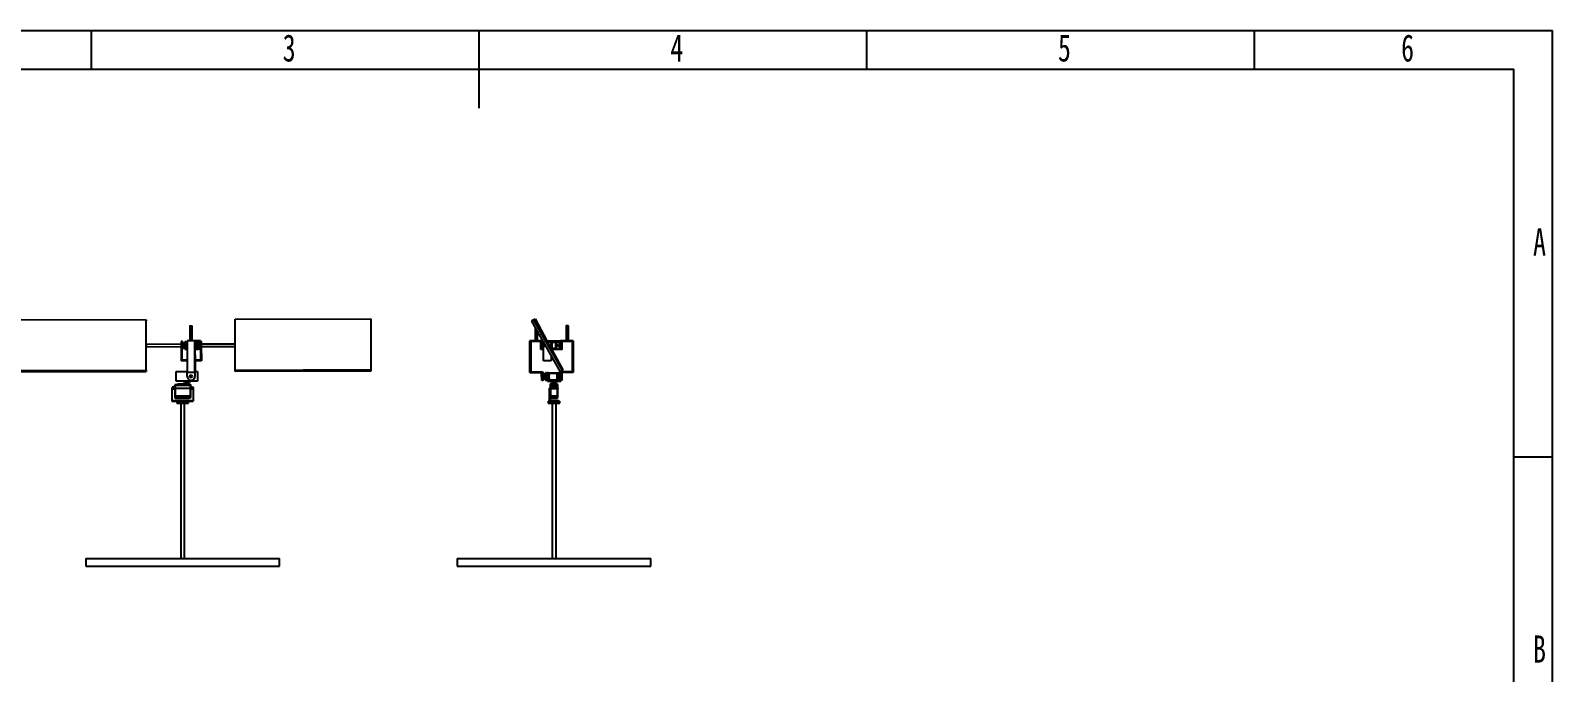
# Model space of a CAD drawing. Header units: millimetres. Extents: x 0 to 297, y 0 to 210.
# Drawn here: x 100.7 to 297, y 127.3 to 210 of the extents above; entities that cross this region are included whole.
import ezdxf

# ---------------------------------------------------------------- set-up
doc = ezdxf.new("R2010")
doc.units = ezdxf.units.MM
doc.layers.add('图框', color=7, linetype='Continuous')
doc.styles.add('SLDTEXTSTYLE5', font='TXT', dxfattribs={"width": 0.7})

msp = doc.modelspace()

# ---------------------------------------------------------------- linework, layer by layer
at = {"color": 7, "linetype": 'Continuous', "lineweight": 25}
for p, q in [((127.08, 172.8), (144.58, 172.85)), ((127.09, 169.5), (127.08, 172.8)), ((144.58, 172.71), (144.58, 172.85)), ((144.58, 172.85), (144.59, 166.25)), ((165.46, 172.66), (165.72, 172.8)), ((165.5, 172.71), (165.77, 172.85)), ((165.72, 172.8), (165.77, 172.85)), ((167.22, 170.02), (165.72, 172.8)), ((165.77, 172.85), (167.29, 170.02)), ((115.6, 172.73), (98.1, 172.69)), ((115.6, 169.47), (115.6, 172.73)), ((115.6, 172.73), (115.6, 172.59)), ((115.6, 169.55), (115.6, 172.59)), ((121.22, 171.92), (121.23, 170.02)), ((121.53, 170.02), (121.52, 171.92)), ((121.54, 170.02), (121.53, 171.92)), ((144.58, 172.71), (144.59, 166.1)), ((165.56, 172.69), (165.3, 172.54)), ((165.35, 172.59), (165.3, 172.54)), ((165.3, 172.54), (169.01, 166.02)), ((165.61, 172.73), (165.35, 172.59)), ((165.46, 172.66), (165.5, 172.71)), ((165.46, 172.65), (165.46, 172.66)), ((165.61, 172.73), (165.56, 172.69)), ((165.56, 172.69), (169.27, 166.17)), ((167.47, 169.47), (165.61, 172.73)), ((165.75, 171.76), (165.75, 170.02)), ((166.05, 170.02), (166.05, 171.23)), ((169.75, 171.92), (169.75, 170.02)), ((170.05, 170.02), (170.05, 171.92)), ((120.1, 169.56), (115.6, 169.55)), ((115.61, 166.22), (115.6, 169.47)), ((115.6, 169.25), (120.1, 169.26)), ((115.61, 166.07), (115.6, 169.25)), ((120.2, 169.91), (120.1, 169.91)), ((120.1, 169.41), (120.11, 167.41)), ((120.2, 169.41), (120.1, 169.41)), ((120.3, 169.91), (120.2, 169.91)), ((120.2, 169.41), (120.21, 167.51)), ((120.2, 168.91), (120.3, 168.91)), ((120.21, 167.51), (120.21, 168.91)), ((120.46, 169.64), (120.3, 169.64)), ((120.3, 169.19), (120.46, 169.19)), ((120.49, 169.67), (120.46, 169.67)), ((120.46, 169.16), (120.5, 169.16)), ((120.57, 169.72), (120.49, 169.72)), ((120.5, 169.11), (120.57, 169.11)), ((120.57, 169.84), (120.69, 169.84)), ((120.57, 169.03), (120.57, 169.8)), ((120.69, 169.8), (120.57, 169.8)), ((120.57, 169.03), (120.69, 169.03)), ((120.57, 168.99), (120.6, 168.99)), ((120.57, 168.99), (120.57, 168.99)), ((120.69, 168.99), (120.57, 168.99)), ((120.7, 169.89), (120.59, 169.89)), ((120.59, 169.66), (120.69, 169.66)), ((120.59, 169.16), (120.69, 169.16)), ((120.6, 168.99), (120.69, 168.99)), ((120.6, 168.99), (120.6, 168.99)), ((120.6, 168.94), (120.71, 168.94)), ((120.69, 169.87), (120.7, 169.87)), ((120.69, 169.82), (120.69, 169)), ((120.69, 169.82), (120.7, 169.82)), ((120.69, 169), (120.7, 169)), ((120.69, 168.95), (120.7, 168.95)), ((120.69, 168.95), (120.7, 168.95)), ((120.7, 169.89), (120.88, 169.89)), ((120.7, 168.99), (120.7, 169.84)), ((120.7, 169.84), (120.88, 169.84)), ((120.7, 168.99), (120.88, 168.99)), ((120.7, 168.95), (120.7, 168.95)), ((120.7, 168.94), (120.88, 168.94)), ((120.71, 168.94), (120.7, 168.94)), ((120.71, 168.94), (120.88, 168.94)), ((120.71, 168.94), (120.71, 168.94)), ((121.88, 170.02), (120.88, 170.01)), ((120.88, 170.01), (120.89, 165.91)), ((121.89, 165.92), (121.88, 170.02)), ((121.88, 170.02), (121.88, 169.92)), ((121.88, 170.02), (121.88, 170.02)), ((122.58, 170.02), (121.88, 170.02)), ((121.88, 169.92), (121.88, 169.92)), ((121.89, 166.02), (121.88, 169.92)), ((121.88, 169.92), (121.89, 169.92)), ((122.48, 169.92), (121.88, 169.92)), ((121.88, 169.89), (122.09, 169.89)), ((121.88, 169.84), (122.09, 169.84)), ((121.88, 168.99), (122.09, 168.99)), ((121.88, 168.94), (122.1, 168.94)), ((121.88, 168.94), (122.09, 168.94)), ((122.48, 169.92), (121.89, 169.92)), ((121.89, 169.92), (121.89, 169.92)), ((121.89, 169.92), (121.89, 169.89)), ((121.89, 169.92), (121.89, 169.89)), ((121.89, 168.94), (121.9, 167.52)), ((121.89, 168.94), (121.9, 167.52)), ((122.09, 169.89), (122.29, 169.89)), ((122.09, 168.99), (122.09, 169.84)), ((122.09, 169.84), (122.29, 169.84)), ((122.09, 168.99), (122.09, 169.84)), ((122.09, 168.99), (122.29, 168.99)), ((122.09, 168.94), (122.29, 168.94)), ((122.1, 168.94), (122.09, 168.94)), ((122.1, 168.94), (122.09, 168.94)), ((122.1, 168.94), (122.3, 168.94)), ((122.37, 169.86), (122.29, 169.89)), ((122.29, 169.89), (122.3, 169.89)), ((122.29, 168.99), (122.29, 169.84)), ((122.37, 169.84), (122.29, 169.84)), ((122.37, 168.99), (122.29, 168.99)), ((122.37, 168.98), (122.29, 168.94)), ((122.3, 168.94), (122.29, 168.94)), ((122.37, 169.86), (122.3, 169.89)), ((122.37, 168.98), (122.3, 168.94)), ((122.37, 169.86), (122.37, 169.86)), ((122.37, 169.86), (122.37, 169.84)), ((122.37, 169.86), (122.37, 169.86)), ((122.37, 169.86), (122.4, 169.84)), ((122.37, 169.86), (122.4, 169.84)), ((122.37, 169.86), (122.37, 169.86)), ((122.37, 169.73), (122.37, 169.84)), ((122.37, 169.84), (122.4, 169.84)), ((122.4, 169.73), (122.37, 169.73)), ((122.37, 169.73), (122.4, 169.73)), ((122.4, 169.11), (122.37, 169.11)), ((122.37, 168.99), (122.37, 169.11)), ((122.37, 169.11), (122.4, 169.11)), ((122.37, 169.11), (122.37, 169.11)), ((122.37, 168.98), (122.37, 168.99)), ((122.37, 168.98), (122.4, 168.99)), ((122.37, 168.98), (122.4, 168.99)), ((122.37, 168.99), (122.4, 168.99)), ((122.37, 168.98), (122.37, 168.98)), ((122.37, 168.98), (122.37, 168.98)), ((122.37, 168.98), (122.37, 168.98)), ((122.42, 169.84), (122.42, 169.84)), ((122.42, 169.11), (122.42, 169.73)), ((122.42, 169.73), (122.42, 169.11)), ((122.42, 169), (122.42, 169)), ((122.48, 168.92), (122.48, 169.92)), ((122.48, 168.92), (122.49, 168.92)), ((122.58, 168.92), (122.48, 168.92)), ((122.49, 168.92), (122.59, 168.92)), ((122.58, 170.02), (122.58, 168.92)), ((122.59, 170.02), (122.58, 170.02)), ((122.59, 168.92), (122.58, 168.92)), ((122.59, 169.57), (122.59, 170.02)), ((122.6, 169.57), (122.59, 169.57)), ((122.59, 169.27), (122.6, 169.27)), ((122.59, 168.92), (122.59, 169.27)), ((122.7, 169.92), (122.6, 169.92)), ((122.6, 169.42), (122.7, 169.42)), ((122.6, 169.42), (122.61, 167.52)), ((127.09, 169.58), (122.7, 169.57)), ((122.7, 169.42), (122.71, 167.42)), ((122.7, 169.27), (127.09, 169.28)), ((122.71, 167.42), (122.7, 169.27)), ((127.09, 166.2), (127.09, 169.5)), ((165.11, 170.02), (165.1, 170.01)), ((165.1, 165.91), (165.1, 170.01)), ((165.1, 170.01), (166.74, 170.01)), ((165.75, 170.02), (165.11, 170.02)), ((166.52, 169.91), (165.2, 169.91)), ((165.2, 169.91), (165.2, 166.01)), ((165.21, 169.91), (165.21, 166.02)), ((166.74, 170.02), (166.05, 170.02)), ((166.52, 168.91), (166.52, 169.91)), ((166.77, 168.91), (166.52, 168.91)), ((166.8, 169.91), (166.77, 169.91)), ((166.77, 168.91), (166.77, 169.91)), ((166.77, 169.45), (166.77, 169.91)), ((166.82, 169.88), (166.77, 169.88)), ((166.82, 169.88), (166.77, 169.88)), ((166.85, 169.45), (166.77, 169.45)), ((166.85, 169.45), (166.77, 169.45)), ((166.77, 168.91), (166.77, 169.38)), ((166.85, 169.38), (166.77, 169.38)), ((166.77, 168.95), (166.85, 168.95)), ((166.77, 168.91), (166.77, 168.91)), ((166.78, 169.88), (166.78, 169.91)), ((166.78, 168.92), (166.78, 168.95)), ((166.85, 168.92), (166.78, 168.92)), ((166.84, 167.41), (166.85, 169.41)), ((166.88, 169.76), (166.88, 169.6)), ((166.9, 169.63), (166.9, 169.74)), ((167.16, 170.02), (169.03, 170.02)), ((167.16, 170.01), (170.69, 170.01)), ((169.02, 169.91), (167.21, 169.91)), ((167.26, 169.06), (167.27, 169.09)), ((167.28, 169.81), (167.29, 169.82)), ((167.28, 169.8), (167.29, 169.82)), ((169.32, 166.22), (167.47, 169.47)), ((168.86, 169.89), (167.49, 169.89)), ((168.86, 169.89), (167.49, 169.89)), ((168.86, 169.89), (167.49, 169.89)), ((168.86, 169.89), (167.5, 169.89)), ((168.86, 169.89), (167.5, 169.89)), ((168.86, 169.89), (167.5, 169.89)), ((167.54, 169.87), (168.84, 169.87)), ((167.54, 169.87), (168.84, 169.87)), ((167.9, 169.84), (167.61, 169.84)), ((168.45, 169.84), (167.61, 169.84)), ((167.66, 169.41), (167.65, 169.47)), ((167.65, 169.47), (167.66, 169.41)), ((167.65, 169.35), (167.66, 169.41)), ((167.66, 169.41), (167.65, 169.35)), ((167.86, 169.51), (167.84, 169.51)), ((167.86, 169.51), (167.84, 169.51)), ((167.85, 169.41), (167.84, 168.81)), ((167.85, 169.41), (167.85, 169.41)), ((167.85, 169.41), (167.85, 168.81)), ((167.85, 169.31), (167.86, 169.31)), ((167.89, 168.99), (167.85, 168.99)), ((168.84, 168.95), (167.85, 168.95)), ((167.85, 168.94), (168.86, 168.94)), ((167.85, 168.92), (167.85, 168.8)), ((167.85, 168.92), (167.85, 168.8)), ((169.02, 168.92), (167.85, 168.92)), ((167.86, 169.8), (167.86, 169.51)), ((167.86, 169.31), (167.86, 169.03)), ((167.87, 169.83), (167.87, 169.83)), ((167.88, 168.92), (169.32, 166.25)), ((168.45, 169.84), (167.9, 169.84)), ((167.9, 169.84), (167.9, 169.84)), ((167.9, 168.99), (168.45, 168.99)), ((167.91, 169.79), (167.91, 169.04)), ((168.43, 169.79), (167.91, 169.79)), ((167.91, 169.79), (167.91, 169.04)), ((167.91, 169.04), (168.43, 169.04)), ((167.91, 169.04), (167.91, 169.04)), ((167.91, 169.04), (168.43, 169.04)), ((168.43, 169.04), (168.43, 169.79)), ((168.45, 169.84), (168.45, 169.84)), ((168.47, 169), (168.47, 169)), ((168.48, 169.03), (168.48, 169.8)), ((168.48, 169.8), (168.48, 169.8)), ((168.48, 169.8), (168.48, 169.66)), ((168.48, 169.66), (168.48, 169.66)), ((168.48, 169.66), (168.48, 169.16)), ((168.48, 169.16), (168.48, 169.03)), ((168.48, 169.03), (168.48, 169.03)), ((168.56, 169.22), (168.56, 169.22)), ((168.84, 169.87), (168.84, 169.87)), ((168.86, 169.89), (168.86, 169.89)), ((168.86, 169.89), (168.86, 169.89)), ((168.86, 169.89), (168.86, 169.89)), ((168.88, 168.97), (168.88, 168.97)), ((168.89, 169.88), (168.89, 169.88)), ((169.02, 169.88), (168.89, 169.88)), ((169.02, 169.88), (168.89, 169.88)), ((168.89, 169.82), (168.89, 169)), ((168.89, 169.82), (168.89, 169.82)), ((168.89, 169.82), (168.89, 169)), ((168.89, 169), (168.89, 169)), ((168.89, 168.95), (168.89, 168.95)), ((168.89, 168.95), (169.02, 168.95)), ((168.91, 168.99), (168.91, 169.84)), ((168.91, 169.84), (168.91, 169.84)), ((168.91, 169.84), (168.91, 169.45)), ((168.91, 169.45), (168.91, 169.45)), ((168.91, 169.38), (168.91, 169.45)), ((168.91, 169.45), (169.02, 169.45)), ((168.91, 169.45), (169.02, 169.45)), ((168.91, 169.38), (168.91, 168.99)), ((168.91, 169.38), (169.02, 169.38)), ((168.91, 168.99), (168.91, 168.99)), ((169.03, 170.02), (169.02, 170.02)), ((169.75, 170.02), (169.02, 170.02)), ((169.02, 168.91), (169.02, 169.91)), ((169.27, 168.91), (169.02, 168.91)), ((169.03, 170.02), (169.03, 170.02)), ((170.59, 169.91), (169.27, 169.91)), ((169.27, 168.91), (169.27, 169.91)), ((169.27, 168.91), (169.27, 169.91)), ((169.27, 168.91), (169.27, 168.91)), ((170.69, 170.02), (170.05, 170.02)), ((170.59, 166.01), (170.59, 169.91)), ((170.69, 170.02), (170.69, 170.01)), ((170.69, 165.92), (170.69, 170.02)), ((170.69, 170.01), (170.69, 165.91)), ((120.88, 167.41), (120.11, 167.41)), ((120.88, 167.52), (120.21, 167.51)), ((120.88, 167.51), (120.21, 167.51)), ((120.21, 167.51), (120.21, 167.51)), ((122.61, 167.52), (121.88, 167.52)), ((122.61, 167.52), (121.88, 167.52)), ((122.71, 167.42), (121.88, 167.42)), ((121.9, 167.42), (121.9, 166.07)), ((121.9, 167.42), (121.9, 166.07)), ((122.71, 167.42), (122.71, 167.42)), ((167.84, 167.41), (166.84, 167.41)), ((167.84, 168.08), (167.84, 167.41)), ((167.84, 168.08), (167.84, 167.51)), ((167.85, 167.52), (167.84, 167.51)), ((167.84, 167.52), (167.85, 167.52)), ((167.85, 167.42), (167.84, 167.41)), ((168.32, 167.97), (167.85, 168.84)), ((167.85, 168.07), (167.85, 167.52)), ((167.85, 168.06), (167.85, 167.42)), ((98.11, 166.17), (115.61, 166.22)), ((98.11, 166.02), (115.61, 166.07)), ((115.61, 166.22), (115.61, 166.07)), ((119.47, 164.82), (119.47, 166.07)), ((119.47, 166.07), (120.89, 166.07)), ((121.89, 165.92), (120.89, 165.91)), ((121.89, 165.92), (120.89, 165.91)), ((120.89, 165.91), (120.89, 165.91)), ((120.89, 165.41), (120.89, 165.91)), ((121.89, 166.07), (122.22, 166.07)), ((121.89, 166.02), (121.89, 166.02)), ((121.89, 166.02), (121.89, 165.42)), ((121.89, 165.92), (121.89, 165.42)), ((121.89, 165.92), (121.89, 165.92)), ((121.89, 165.42), (121.89, 165.42)), ((122.22, 166.07), (122.22, 164.92)), ((122.22, 166.07), (122.22, 164.82)), ((122.22, 166.07), (122.22, 166.07)), ((122.22, 165.92), (122.22, 164.92)), ((122.22, 165.92), (122.22, 164.92)), ((122.22, 165.92), (122.22, 165.92)), ((122.22, 165.92), (122.22, 165.92)), ((144.59, 166.25), (127.09, 166.2)), ((127.09, 166.06), (127.09, 166.2)), ((144.59, 166.1), (127.09, 166.06)), ((144.59, 166.1), (144.59, 166.25)), ((165.1, 165.91), (166.6, 165.91)), ((165.2, 166.01), (165.21, 166.02)), ((165.2, 166.01), (166.7, 166.01)), ((165.21, 166.02), (166.71, 166.02)), ((166.6, 165.41), (166.6, 165.91)), ((166.6, 165.41), (166.7, 165.41)), ((166.7, 166.01), (166.71, 166.02)), ((166.7, 165.41), (166.7, 166.01)), ((166.71, 166.02), (166.71, 165.92)), ((166.81, 165.92), (166.71, 165.92)), ((166.96, 165.64), (166.81, 165.64)), ((166.81, 165.19), (166.96, 165.19)), ((167, 165.67), (166.96, 165.67)), ((166.96, 165.16), (167, 165.16)), ((167.07, 165.72), (167, 165.72)), ((167, 165.11), (167.07, 165.11)), ((167.07, 165.84), (167.19, 165.84)), ((167.07, 165.03), (167.07, 165.8)), ((167.19, 165.8), (167.07, 165.8)), ((167.07, 165.03), (167.19, 165.03)), ((167.19, 164.99), (167.07, 164.99)), ((167.2, 165.89), (167.1, 165.89)), ((167.1, 165.67), (167.19, 165.67)), ((167.1, 165.17), (167.19, 165.17)), ((167.1, 164.94), (167.2, 164.94)), ((167.19, 165.88), (167.2, 165.88)), ((167.19, 165.83), (167.19, 165.01)), ((167.19, 165.83), (167.2, 165.83)), ((167.19, 165.01), (167.2, 165.01)), ((167.19, 164.96), (167.2, 164.96)), ((167.2, 165.89), (167.38, 165.89)), ((167.2, 164.99), (167.2, 165.84)), ((167.2, 165.84), (167.38, 165.84)), ((167.2, 164.99), (167.38, 164.99)), ((167.2, 164.94), (167.38, 164.94)), ((167.38, 165.92), (167.38, 164.92)), ((167.38, 165.92), (167.48, 165.92)), ((167.48, 165.92), (167.48, 164.92)), ((167.48, 165.92), (167.48, 165.92)), ((167.48, 165.92), (167.48, 165.88)), ((167.48, 165.92), (167.49, 165.92)), ((167.48, 165.89), (167.59, 165.89)), ((167.48, 165.88), (167.59, 165.88)), ((167.48, 165.8), (167.59, 165.8)), ((167.48, 165.72), (167.48, 165.8)), ((167.48, 165.72), (167.59, 165.72)), ((167.48, 165.62), (167.59, 165.62)), ((167.48, 165.45), (167.48, 165.62)), ((167.48, 165.38), (167.48, 165.45)), ((167.48, 165.22), (167.48, 165.38)), ((167.48, 165.22), (167.59, 165.22)), ((167.48, 165.03), (167.48, 165.12)), ((167.48, 165.12), (167.59, 165.12)), ((167.48, 165.03), (167.59, 165.03)), ((167.48, 164.95), (167.48, 164.92)), ((167.48, 164.95), (167.59, 164.95)), ((167.48, 164.94), (167.59, 164.94)), ((167.49, 165.92), (167.49, 165.89)), ((167.49, 165.92), (167.49, 165.92)), ((167.49, 165.92), (167.49, 165.89)), ((167.49, 164.94), (167.49, 164.92)), ((167.49, 164.94), (167.49, 164.92)), ((167.59, 165.89), (168.59, 165.89)), ((167.59, 165.88), (167.59, 165.88)), ((167.59, 164.99), (167.59, 165.84)), ((167.59, 165.84), (168.59, 165.84)), ((167.59, 165.72), (167.59, 165.8)), ((167.59, 165.72), (167.59, 165.72)), ((167.59, 165.22), (167.59, 165.62)), ((167.59, 165.62), (167.59, 165.62)), ((167.59, 165.22), (167.59, 165.22)), ((167.59, 165.03), (167.59, 165.12)), ((167.59, 165.12), (167.59, 165.12)), ((167.59, 164.99), (168.59, 164.99)), ((167.59, 164.95), (167.59, 164.95)), ((167.59, 164.94), (168.59, 164.94)), ((168.59, 165.89), (168.79, 165.89)), ((168.59, 164.99), (168.59, 165.84)), ((168.59, 165.84), (168.79, 165.84)), ((168.59, 164.99), (168.59, 165.84)), ((168.59, 164.99), (168.79, 164.99)), ((168.59, 164.94), (168.79, 164.94)), ((168.87, 165.86), (168.79, 165.89)), ((168.79, 165.89), (168.8, 165.89)), ((168.79, 164.99), (168.79, 165.84)), ((168.87, 165.84), (168.79, 165.84)), ((168.87, 164.99), (168.79, 164.99)), ((168.87, 164.98), (168.79, 164.94)), ((168.8, 164.94), (168.79, 164.94)), ((168.87, 165.86), (168.8, 165.89)), ((168.87, 164.98), (168.8, 164.94)), ((168.87, 165.86), (168.87, 165.86)), ((168.87, 165.86), (168.87, 165.84)), ((168.87, 165.86), (168.87, 165.86)), ((168.87, 165.86), (168.91, 165.84)), ((168.87, 165.86), (168.9, 165.84)), ((168.87, 165.86), (168.87, 165.86)), ((168.87, 165.73), (168.87, 165.84)), ((168.87, 165.84), (168.9, 165.84)), ((168.9, 165.73), (168.87, 165.73)), ((168.9, 165.1), (168.87, 165.1)), ((168.87, 164.99), (168.87, 165.1)), ((168.87, 164.98), (168.87, 164.99)), ((168.87, 164.99), (168.9, 164.99)), ((168.87, 164.98), (168.9, 164.99)), ((168.87, 164.98), (168.91, 164.99)), ((168.87, 164.98), (168.87, 164.98)), ((168.87, 164.98), (168.87, 164.98)), ((168.87, 164.98), (168.87, 164.98)), ((168.92, 165.83), (168.92, 165.83)), ((168.92, 165.1), (168.92, 165.73)), ((168.92, 165.73), (168.92, 165.1)), ((168.92, 165), (168.92, 165)), ((168.98, 164.92), (168.98, 166.07)), ((168.98, 166.07), (168.99, 166.07)), ((169.27, 166.17), (169.01, 166.02)), ((169.08, 164.82), (169.08, 166.06)), ((169.09, 166.07), (169.09, 166.02)), ((169.09, 166.01), (169.09, 166.02)), ((170.59, 166.02), (169.09, 166.02)), ((169.09, 165.41), (169.09, 166.01)), ((170.59, 166.01), (169.09, 166.01)), ((169.19, 165.41), (169.09, 165.41)), ((170.69, 165.91), (169.19, 165.91)), ((169.19, 165.41), (169.19, 165.91)), ((169.19, 165.91), (169.19, 165.42)), ((169.27, 166.17), (169.32, 166.22)), ((169.32, 166.25), (169.31, 166.23)), ((170.69, 165.92), (170.69, 165.91)), ((118.92, 163.92), (118.92, 163.82)), ((119.17, 163.92), (118.92, 163.92)), ((118.92, 163.82), (118.92, 162.32)), ((118.92, 163.82), (119.17, 163.82)), ((119.29, 164.1), (118.95, 164.03)), ((118.95, 164.03), (118.95, 163.92)), ((118.95, 164.03), (119.02, 164.03)), ((119.02, 164.03), (119.02, 163.92)), ((119.02, 164.03), (119.3, 164.03)), ((119.17, 163.82), (119.17, 163.92)), ((119.17, 163.92), (119.3, 163.92)), ((119.29, 164.31), (119.29, 164.03)), ((119.29, 164.31), (119.34, 164.31)), ((119.29, 163.92), (119.29, 162.92)), ((119.3, 164.32), (119.3, 164.31)), ((119.35, 164.32), (119.3, 164.32)), ((119.3, 164.03), (119.3, 163.92)), ((119.3, 163.92), (119.34, 163.92)), ((119.3, 163.92), (119.34, 163.92)), ((119.34, 164.31), (119.34, 163.92)), ((119.34, 164.31), (120.84, 164.31)), ((119.34, 163.92), (121.26, 163.92)), ((119.34, 163.92), (119.34, 162.92)), ((119.34, 163.92), (121.26, 163.92)), ((119.35, 164.32), (119.35, 164.31)), ((120.72, 164.32), (119.35, 164.32)), ((122.22, 164.82), (119.47, 164.82)), ((119.55, 164.42), (119.55, 164.32)), ((119.55, 164.42), (119.71, 164.42)), ((119.71, 164.32), (119.71, 164.45)), ((119.71, 164.45), (119.75, 164.45)), ((119.75, 164.45), (119.75, 164.32)), ((119.75, 164.45), (120.3, 164.45)), ((120.3, 164.45), (120.3, 164.42)), ((120.3, 164.45), (120.34, 164.45)), ((120.3, 164.42), (120.62, 164.42)), ((120.34, 164.45), (120.34, 164.42)), ((120.34, 164.45), (120.44, 164.45)), ((120.35, 164.82), (120.35, 164.72)), ((120.85, 164.72), (120.35, 164.72)), ((120.44, 164.42), (120.44, 164.45)), ((120.53, 164.52), (120.53, 164.42)), ((120.53, 164.52), (121.14, 164.52)), ((120.58, 164.56), (120.58, 164.52)), ((120.58, 164.56), (121.09, 164.56)), ((120.62, 164.72), (120.62, 164.56)), ((120.62, 164.42), (120.62, 164.32)), ((120.62, 164.42), (121.31, 164.42)), ((120.72, 164.32), (120.72, 164.31)), ((120.84, 164.31), (121.26, 164.31)), ((121.35, 164.72), (120.85, 164.72)), ((120.96, 164.32), (120.96, 164.31)), ((121.25, 164.32), (120.96, 164.32)), ((121.07, 164.56), (121.07, 164.72)), ((121.09, 164.52), (121.09, 164.56)), ((121.14, 164.42), (121.14, 164.52)), ((121.25, 164.32), (121.25, 164.31)), ((121.3, 164.32), (121.25, 164.32)), ((121.26, 164.31), (121.26, 163.92)), ((121.31, 164.31), (121.26, 164.31)), ((121.29, 163.92), (121.26, 163.92)), ((121.26, 163.92), (121.26, 162.92)), ((121.26, 163.92), (121.29, 163.92)), ((121.29, 164.03), (121.29, 163.92)), ((121.29, 164.03), (121.57, 164.03)), ((121.29, 163.92), (121.42, 163.92)), ((121.3, 164.32), (121.3, 164.31)), ((121.31, 164.31), (121.31, 164.42)), ((121.31, 164.31), (121.31, 164.03)), ((121.31, 164.1), (121.65, 164.03)), ((121.31, 163.92), (121.31, 162.92)), ((121.35, 164.72), (121.35, 164.82)), ((121.39, 164.92), (121.39, 164.92)), ((121.67, 163.92), (121.42, 163.92)), ((121.42, 163.92), (121.42, 163.82)), ((121.42, 163.82), (121.67, 163.82)), ((121.57, 164.03), (121.57, 163.92)), ((121.57, 164.03), (121.65, 164.03)), ((121.65, 164.03), (121.65, 163.92)), ((121.67, 163.82), (121.67, 163.92)), ((121.67, 163.82), (121.67, 162.32)), ((122.22, 164.92), (122.22, 164.92)), ((122.22, 164.92), (122.22, 164.82)), ((122.22, 164.92), (122.22, 164.92)), ((122.22, 164.82), (122.22, 164.82)), ((166.61, 164.92), (166.71, 164.92)), ((166.71, 164.92), (166.81, 164.92)), ((167.38, 164.82), (167.38, 164.92)), ((167.38, 164.92), (168.98, 164.92)), ((167.38, 164.92), (167.48, 164.92)), ((167.38, 164.82), (169.08, 164.82)), ((167.59, 163.92), (167.69, 163.92)), ((167.59, 163.92), (167.59, 162.22)), ((167.69, 164.82), (167.69, 164.72)), ((168.69, 164.72), (167.69, 164.72)), ((167.69, 163.92), (167.69, 162.32)), ((168.69, 163.92), (167.69, 163.92)), ((167.69, 163.92), (167.69, 163.82)), ((168.69, 163.82), (167.69, 163.82)), ((167.71, 164.42), (167.71, 164.31)), ((167.71, 164.42), (167.76, 164.42)), ((167.71, 164.31), (167.71, 163.92)), ((167.71, 164.31), (167.76, 164.31)), ((167.71, 163.82), (167.71, 162.92)), ((167.72, 164.03), (167.72, 163.92)), ((167.72, 164.03), (167.8, 164.03)), ((167.73, 164.32), (167.73, 164.31)), ((167.73, 164.32), (167.78, 164.32)), ((167.76, 164.32), (167.76, 164.45)), ((167.76, 164.45), (167.8, 164.45)), ((167.76, 164.31), (167.76, 164.03)), ((167.76, 164.31), (168.61, 164.31)), ((167.76, 163.82), (167.76, 162.92)), ((167.78, 164.32), (167.78, 164.31)), ((168.6, 164.32), (167.78, 164.32)), ((167.8, 164.45), (167.8, 164.32)), ((167.8, 164.45), (168.57, 164.45)), ((167.8, 164.03), (167.8, 163.92)), ((167.8, 164.03), (167.89, 164.03)), ((167.88, 164.52), (167.88, 164.45)), ((167.88, 164.52), (168.19, 164.52)), ((167.89, 164.03), (167.89, 163.92)), ((167.89, 164.03), (167.99, 164.03)), ((167.93, 164.56), (167.93, 164.52)), ((167.93, 164.56), (168.19, 164.56)), ((167.94, 164.42), (167.94, 164.32)), ((167.94, 164.42), (168.44, 164.42)), ((167.96, 164.72), (167.96, 164.56)), ((167.99, 164.03), (167.99, 163.92)), ((167.99, 164.03), (168.15, 164.03)), ((168.15, 164.1), (168.15, 164.03)), ((168.15, 164.1), (168.22, 164.1)), ((168.15, 164.03), (168.22, 164.03)), ((168.19, 164.56), (168.44, 164.56)), ((168.19, 164.52), (168.49, 164.52)), ((168.22, 164.1), (168.22, 164.03)), ((168.22, 164.03), (168.39, 164.03)), ((168.39, 164.03), (168.39, 163.92)), ((168.39, 164.03), (168.49, 164.03)), ((168.41, 164.56), (168.41, 164.72)), ((168.44, 164.52), (168.44, 164.56)), ((168.44, 164.42), (168.44, 164.32)), ((168.49, 164.45), (168.49, 164.52)), ((168.49, 164.03), (168.49, 163.92)), ((168.49, 164.03), (168.57, 164.03)), ((168.57, 164.32), (168.57, 164.45)), ((168.57, 164.45), (168.61, 164.45)), ((168.57, 164.03), (168.57, 163.92)), ((168.57, 164.03), (168.65, 164.03)), ((168.6, 164.32), (168.6, 164.31)), ((168.65, 164.32), (168.6, 164.32)), ((168.61, 164.45), (168.61, 164.32)), ((168.61, 164.42), (168.66, 164.42)), ((168.61, 164.31), (168.61, 164.03)), ((168.61, 164.31), (168.66, 164.31)), ((168.61, 163.82), (168.61, 162.92)), ((168.65, 164.32), (168.65, 164.31)), ((168.65, 164.03), (168.65, 163.92)), ((168.66, 164.31), (168.66, 164.42)), ((168.66, 164.31), (168.66, 163.92)), ((168.66, 163.82), (168.66, 162.92)), ((168.69, 164.72), (168.69, 164.82)), ((168.69, 163.92), (168.69, 163.82)), ((169.09, 164.82), (169.08, 164.82)), ((169.09, 164.92), (169.19, 164.92)), ((169.09, 164.92), (169.09, 164.82)), ((118.92, 162.32), (118.92, 162.22)), ((118.92, 162.32), (121.67, 162.32)), ((118.92, 162.22), (119.88, 162.22)), ((119.29, 162.92), (119.29, 162.72)), ((119.29, 162.92), (119.34, 162.92)), ((119.29, 162.92), (119.34, 162.92)), ((119.29, 162.72), (119.34, 162.72)), ((119.32, 162.65), (119.29, 162.72)), ((119.32, 162.65), (119.34, 162.65)), ((119.34, 162.62), (119.32, 162.65)), ((119.34, 162.92), (119.34, 162.72)), ((119.34, 162.92), (121.26, 162.92)), ((119.34, 162.92), (121.26, 162.92)), ((119.34, 162.72), (121.26, 162.72)), ((119.34, 162.65), (119.34, 162.72)), ((119.34, 162.65), (119.45, 162.65)), ((119.34, 162.65), (119.34, 162.62)), ((119.34, 162.6), (119.34, 162.62)), ((119.34, 162.6), (119.45, 162.6)), ((119.45, 162.65), (119.45, 162.62)), ((119.45, 162.6), (121.15, 162.6)), ((119.55, 162.22), (119.55, 161.97)), ((119.55, 161.97), (121.05, 161.97)), ((119.88, 162.22), (120.71, 162.22)), ((120.05, 161.97), (120.05, 141.97)), ((120.55, 141.97), (120.55, 161.97)), ((120.71, 162.22), (121.67, 162.22)), ((121.05, 161.97), (121.05, 162.22)), ((121.15, 162.65), (121.26, 162.65)), ((121.15, 162.65), (121.15, 162.62)), ((121.25, 162.6), (121.15, 162.6)), ((121.25, 162.6), (121.26, 162.62)), ((121.26, 162.92), (121.26, 162.72)), ((121.26, 162.92), (121.31, 162.92)), ((121.26, 162.92), (121.31, 162.92)), ((121.26, 162.65), (121.26, 162.72)), ((121.26, 162.72), (121.31, 162.72)), ((121.26, 162.65), (121.28, 162.65)), ((121.26, 162.65), (121.26, 162.62)), ((121.26, 162.62), (121.28, 162.65)), ((121.28, 162.65), (121.31, 162.72)), ((121.31, 162.92), (121.31, 162.72)), ((121.67, 162.32), (121.67, 162.22)), ((167.46, 162.22), (167.46, 161.97)), ((167.46, 162.22), (167.59, 162.22)), ((167.46, 161.97), (168.21, 161.97)), ((167.59, 162.22), (168.84, 162.22)), ((167.69, 162.32), (168.84, 162.32)), ((167.71, 162.92), (167.71, 162.72)), ((167.71, 162.92), (167.76, 162.92)), ((167.71, 162.92), (167.76, 162.92)), ((167.71, 162.72), (167.76, 162.72)), ((167.75, 162.65), (167.71, 162.72)), ((167.75, 162.65), (167.76, 162.65)), ((167.75, 162.65), (167.76, 162.62)), ((167.76, 162.92), (167.76, 162.72)), ((167.76, 162.92), (168.61, 162.92)), ((167.76, 162.92), (168.61, 162.92)), ((167.76, 162.72), (168.61, 162.72)), ((167.76, 162.65), (167.76, 162.72)), ((167.76, 162.65), (167.87, 162.65)), ((167.76, 162.65), (167.76, 162.62)), ((167.76, 162.62), (167.77, 162.6)), ((167.87, 162.6), (167.77, 162.6)), ((167.87, 162.62), (167.87, 162.65)), ((167.87, 162.6), (168.5, 162.6)), ((167.96, 161.97), (167.96, 141.97)), ((168.21, 161.97), (168.96, 161.97)), ((168.46, 141.97), (168.46, 161.97)), ((168.5, 162.65), (168.61, 162.65)), ((168.5, 162.62), (168.5, 162.65)), ((168.5, 162.6), (168.6, 162.6)), ((168.61, 162.62), (168.6, 162.6)), ((168.61, 162.92), (168.61, 162.72)), ((168.61, 162.92), (168.66, 162.92)), ((168.61, 162.92), (168.66, 162.92)), ((168.61, 162.65), (168.61, 162.72)), ((168.61, 162.72), (168.66, 162.72)), ((168.61, 162.65), (168.63, 162.65)), ((168.61, 162.65), (168.61, 162.62)), ((168.63, 162.65), (168.61, 162.62)), ((168.63, 162.65), (168.66, 162.72)), ((168.66, 162.92), (168.66, 162.72)), ((168.84, 162.32), (168.84, 162.22)), ((168.84, 162.22), (168.96, 162.22)), ((168.96, 161.97), (168.96, 162.22)), ((107.8, 141.97), (107.8, 140.97)), ((107.8, 141.97), (132.8, 141.97)), ((132.8, 140.97), (132.8, 141.97)), ((155.71, 141.97), (155.71, 140.97)), ((155.71, 141.97), (168.21, 141.97)), ((168.21, 141.97), (180.71, 141.97)), ((180.71, 140.97), (180.71, 141.97)), ((107.8, 140.97), (132.8, 140.97)), ((155.71, 140.97), (168.21, 140.97)), ((168.21, 140.97), (180.71, 140.97))]:
    msp.add_line(p, q, dxfattribs=at)
at = {"color": 7, "linetype": 'Continuous', "lineweight": 25, "flags": 128}
for points in [[(121.22, 171.92), (121.22, 171.92), (121.24, 171.92), (121.28, 171.92), (121.32, 171.92), (121.37, 171.92)], [(121.37, 171.92), (121.42, 171.92), (121.47, 171.92), (121.5, 171.92), (121.52, 171.92), (121.52, 171.92)], [(121.52, 171.92), (121.53, 171.92), (121.53, 171.92)], [(170.05, 171.92), (170.04, 171.92), (170.01, 171.92), (169.97, 171.92), (169.92, 171.92), (169.87, 171.92), (169.82, 171.92), (169.78, 171.92), (169.76, 171.92), (169.75, 171.92), (169.76, 171.92), (169.78, 171.92), (169.82, 171.92), (169.87, 171.92), (169.92, 171.92), (169.97, 171.92), (170.01, 171.92), (170.04, 171.92), (170.05, 171.92)], [(120.3, 169.91), (120.3, 169.9), (120.3, 169.88), (120.3, 169.83), (120.3, 169.77), (120.3, 169.7), (120.3, 169.62), (120.3, 169.53), (120.3, 169.44), (120.3, 169.34), (120.3, 169.25), (120.3, 169.16), (120.3, 169.08), (120.3, 169.02), (120.3, 168.97), (120.3, 168.93), (120.3, 168.92), (120.3, 168.92), (120.3, 168.93), (120.31, 168.97), (120.31, 169.02), (120.31, 169.09), (120.31, 169.16), (120.31, 169.19)], [(120.3, 169.84), (120.3, 169.83), (120.3, 169.82), (120.3, 169.79), (120.3, 169.76), (120.3, 169.73), (120.3, 169.71), (120.3, 169.69), (120.3, 169.69), (120.3, 169.69), (120.3, 169.71), (120.3, 169.73), (120.3, 169.76), (120.3, 169.79), (120.3, 169.82), (120.3, 169.83), (120.3, 169.84)], [(120.3, 169.49), (120.3, 169.48), (120.3, 169.46), (120.3, 169.44), (120.3, 169.41), (120.3, 169.38), (120.3, 169.36), (120.3, 169.34), (120.3, 169.34), (120.3, 169.34), (120.3, 169.36), (120.3, 169.38), (120.3, 169.41), (120.3, 169.44), (120.3, 169.47), (120.3, 169.48), (120.3, 169.49)], [(120.3, 169.14), (120.3, 169.13), (120.3, 169.12), (120.3, 169.09), (120.3, 169.06), (120.3, 169.03), (120.3, 169.01), (120.3, 168.99), (120.3, 168.99), (120.3, 168.99), (120.3, 169.01), (120.3, 169.03), (120.3, 169.06), (120.3, 169.09), (120.3, 169.12), (120.3, 169.13), (120.3, 169.14)], [(122.37, 169.81), (122.37, 169.8), (122.37, 169.79), (122.37, 169.78), (122.37, 169.77), (122.37, 169.78), (122.37, 169.79), (122.37, 169.8), (122.37, 169.81), (122.37, 169.83), (122.37, 169.84), (122.37, 169.85), (122.37, 169.85), (122.37, 169.85), (122.37, 169.84), (122.37, 169.83), (122.37, 169.81)], [(122.37, 169.02), (122.37, 169.04), (122.37, 169.05), (122.37, 169.06), (122.37, 169.06), (122.37, 169.06), (122.37, 169.05), (122.37, 169.04), (122.37, 169.02), (122.37, 169.01), (122.37, 169), (122.37, 168.99), (122.37, 168.98), (122.37, 168.99), (122.37, 169), (122.37, 169.01), (122.37, 169.02)], [(122.7, 169.57), (122.7, 169.61), (122.7, 169.7), (122.7, 169.77), (122.7, 169.84), (122.7, 169.88), (122.7, 169.91), (122.7, 169.92), (122.7, 169.91), (122.7, 169.88), (122.7, 169.83), (122.7, 169.77), (122.7, 169.7), (122.7, 169.61), (122.7, 169.52), (122.7, 169.42)], [(165.75, 170.02), (165.73, 170.02), (165.73, 170.02), (165.75, 170.02), (165.79, 170.02), (165.83, 170.02), (165.88, 170.02), (165.94, 170.02), (165.99, 170.02), (166.03, 170.02), (166.05, 170.02), (166.06, 170.02), (166.06, 170.02)], [(166.06, 170.02), (166.05, 170.02), (166.05, 170.02)], [(166.91, 169.41), (166.92, 169.45), (166.94, 169.47)], [(167.06, 169.46), (167.06, 169.41), (167.06, 169.37)], [(167.22, 169.9), (167.25, 169.9), (167.35, 169.91)], [(167.22, 169.9), (167.25, 169.9), (167.35, 169.91)], [(167.4, 169.71), (167.39, 169.71), (167.33, 169.71)], [(167.33, 169.71), (167.39, 169.71), (167.4, 169.71)], [(167.61, 169.41), (167.62, 169.44), (167.64, 169.47)], [(167.76, 169.45), (167.76, 169.41), (167.76, 169.38)], [(169.73, 170.02), (169.74, 170.02), (169.77, 170.02), (169.81, 170.02), (169.86, 170.02), (169.91, 170.02), (169.96, 170.02), (170.01, 170.02), (170.04, 170.02), (170.06, 170.02), (170.06, 170.02), (170.05, 170.02)], [(169.75, 170.02), (169.74, 170.02), (169.73, 170.02)], [(166.81, 165.92), (166.81, 165.91), (166.81, 165.88), (166.81, 165.84), (166.8, 165.78), (166.8, 165.7), (166.8, 165.62), (166.8, 165.53), (166.8, 165.44), (166.8, 165.34), (166.8, 165.25), (166.8, 165.16), (166.8, 165.09), (166.81, 165.02), (166.81, 164.97), (166.81, 164.94), (166.81, 164.92), (166.81, 164.92), (166.81, 164.94), (166.81, 164.97), (166.81, 165.02), (166.81, 165.09), (166.81, 165.17), (166.81, 165.19)], [(166.81, 165.84), (166.81, 165.84), (166.81, 165.82), (166.81, 165.79), (166.81, 165.77), (166.81, 165.74), (166.81, 165.71), (166.81, 165.7), (166.81, 165.69), (166.81, 165.7), (166.81, 165.71), (166.81, 165.74), (166.81, 165.77), (166.81, 165.79), (166.81, 165.82), (166.81, 165.84), (166.81, 165.84)], [(166.8, 165.49), (166.8, 165.48), (166.8, 165.47), (166.8, 165.44), (166.8, 165.41), (166.8, 165.39), (166.8, 165.36), (166.8, 165.35), (166.8, 165.34), (166.8, 165.35), (166.81, 165.36), (166.81, 165.39), (166.81, 165.42), (166.81, 165.44), (166.81, 165.47), (166.8, 165.48), (166.8, 165.49)], [(166.81, 165.14), (166.81, 165.14), (166.81, 165.12), (166.81, 165.09), (166.81, 165.07), (166.81, 165.04), (166.81, 165.01), (166.81, 165), (166.81, 164.99), (166.81, 165), (166.81, 165.01), (166.81, 165.04), (166.81, 165.07), (166.81, 165.09), (166.81, 165.12), (166.81, 165.14), (166.81, 165.14)], [(167.48, 165.71), (167.48, 165.7), (167.48, 165.67)], [(167.48, 165.67), (167.48, 165.63), (167.48, 165.62)], [(167.48, 165.22), (167.48, 165.2), (167.48, 165.17)], [(167.48, 165.17), (167.48, 165.13), (167.48, 165.12)], [(167.59, 165.62), (167.59, 165.59), (167.59, 165.57), (167.59, 165.57), (167.59, 165.58), (167.59, 165.61), (167.59, 165.65), (167.59, 165.69), (167.59, 165.72), (167.59, 165.75), (167.59, 165.76), (167.59, 165.76), (167.59, 165.75), (167.59, 165.72)], [(167.59, 165.12), (167.59, 165.09), (167.59, 165.07), (167.59, 165.07), (167.59, 165.08), (167.59, 165.11), (167.59, 165.15), (167.59, 165.19), (167.59, 165.22), (167.59, 165.25), (167.59, 165.26), (167.59, 165.26), (167.59, 165.25), (167.59, 165.22)], [(168.87, 165.81), (168.87, 165.8), (168.87, 165.78), (168.87, 165.77), (168.87, 165.77), (168.87, 165.77), (168.87, 165.78), (168.87, 165.8), (168.87, 165.81), (168.87, 165.83), (168.87, 165.84), (168.87, 165.85), (168.87, 165.85), (168.87, 165.85), (168.87, 165.84), (168.87, 165.83), (168.87, 165.81)], [(168.87, 165.02), (168.87, 165.04), (168.87, 165.05), (168.87, 165.06), (168.87, 165.06), (168.87, 165.06), (168.87, 165.05), (168.87, 165.04), (168.87, 165.02), (168.87, 165.01), (168.87, 164.99), (168.87, 164.98), (168.87, 164.98), (168.87, 164.98), (168.87, 164.99), (168.87, 165.01), (168.87, 165.02)], [(169.19, 165.42), (169.19, 165.47), (169.19, 165.51), (169.19, 165.55), (169.19, 165.56), (169.19, 165.56), (169.19, 165.55), (169.19, 165.51), (169.19, 165.47), (169.19, 165.42), (169.19, 165.36), (169.19, 165.32), (169.19, 165.29), (169.19, 165.27), (169.19, 165.27), (169.19, 165.29), (169.19, 165.32), (169.19, 165.36), (169.19, 165.42)], [(169.19, 165.42), (169.19, 165.32), (169.19, 165.23), (169.19, 165.14), (169.19, 165.06), (169.19, 165), (169.19, 164.95), (169.19, 164.93), (169.19, 164.92), (169.19, 164.93), (169.19, 164.95), (169.19, 165), (169.19, 165.06), (169.19, 165.14), (169.19, 165.22), (169.19, 165.32), (169.19, 165.41)]]:
    msp.add_lwpolyline(points, dxfattribs=at)
at = {"color": 7, "linetype": 'Continuous', "lineweight": 25}
for centre, radius in [((166.65, 169.66), 0.0825), ((166.65, 169.16), 0.0825), ((167.7, 169.41), 0.0825), ((167.7, 169.41), 0.075), ((169.15, 169.66), 0.0825), ((169.15, 169.16), 0.0825), ((121.39, 165.42), 0.15)]:
    msp.add_circle(centre, radius, dxfattribs=at)
for centre, radius, start, end in [((119.23, 169.51), 3.63, 179.2929, 180.4892), ((138.13, 169.46), 22.53, 179.9543, 180.5245), ((163.8, 169.66), 43.7, 179.6717, 180.3291), ((163.9, 169.66), 43.7, 179.6717, 180.3291), ((192.79, 169.6), 72.59, 179.7569, 180.5462), ((98.75, 169.63), 21.56, 0.0324, 0.7634), ((152.79, 169.5), 32.49, 179.7548, 180.5484), ((143.31, 169.54), 22.85, 179.6835, 180.3165), ((143.31, 169.41), 22.85, 179.9862, 180.6193), ((142.38, 169.56), 21.89, 179.604, 180.396), ((151.38, 169.43), 30.88, 180.0221, 180.5833), ((124.12, 169.82), 3.55, 179.6973, 180.3027), ((124.12, 169.03), 3.55, 180, 180.6055), ((121.79, 169.85), 1.2, 178.3142, 180.7042), ((187.66, 169.59), 67.07, 179.9378, 180.3649), ((121.8, 168.98), 1.2, 179.5986, 181.9884), ((125.42, 169.85), 4.73, 179.6973, 180.3027), ((125.42, 169), 4.73, 180, 180.6055), ((125.43, 169.86), 4.73, 179.6973, 180.3027), ((125.43, 168.99), 4.73, 180, 180.6055), ((126.82, 169.87), 4.73, 179.6973, 180.3027), ((126.82, 169.87), 4.73, 179.6973, 180.3027), ((126.82, 168.99), 4.73, 180, 180.6055), ((126.82, 168.99), 4.73, 180, 180.6055), ((127.02, 169.87), 4.73, 179.6973, 180.3027), ((127.02, 168.99), 4.73, 180, 180.6055), ((123.79, 169.85), 1.42, 179.6973, 180.3027), ((111.72, 169.79), 10.65, 359.6973, 0.3027), ((111.72, 168.99), 10.65, 0, 0.6055), ((123.79, 168.99), 1.42, 180, 180.6055), ((111.01, 169.78), 11.4, 359.7389, 0.2611), ((133.82, 169.84), 11.4, 180.0417, 180.5638), ((111.02, 168.99), 11.4, 0.0417, 0.5638), ((133.82, 169.05), 11.4, 179.7389, 180.2611), ((126.59, 169.52), 4.01, 179.3337, 180.4624), ((144.56, 169.47), 21.98, 179.9536, 180.53), ((166.3, 169.67), 43.7, 179.6717, 180.3291), ((136.54, 169.49), 13.84, 179.6891, 180.3117), ((134.09, 169.4), 11.39, 179.9267, 180.6796), ((166.65, 169.66), 0.0825, 135.0005, 314.9999), ((166.65, 169.16), 0.0825, 135.0005, 314.9999), ((167.35, 169.41), 0.5, 146.9375, 179.8491), ((167, 169.41), 0.0825, 55.1401, 179.8489), ((167, 169.41), 0.0825, 179.8485, 4.1505), ((167, 169.41), 0.0825, 179.8489, 314.9997), ((167, 169.41), 0.075, 89.8488, 20.7909), ((167, 169.41), 0.075, 135.0004, 314.9998), ((167, 169.41), 0.075, 38.5, 89.8486), ((167.35, 169.41), 0.5, 359.8491, 104.1252), ((167.35, 169.41), 0.5, 359.8491, 104.168), ((167.35, 169.06), 0.0825, 161.772, 257.5192), ((167.35, 169.06), 0.0825, 179.8491, 257.1809), ((167.35, 169.06), 0.075, 167.6031, 251.6881), ((167.35, 169.06), 0.075, 168.0158, 251.2755), ((167.35, 169.76), 0.0825, 270.5353, 148.756), ((167.35, 169.76), 0.075, 89.8486, 152.3258), ((167.35, 169.76), 0.075, 266.9654, 89.8491), ((167.35, 169.76), 0.075, 266.6375, 315.0001), ((167.35, 169.41), 0.5, 315.0004, 89.8488), ((167.35, 169.41), 0.5, 315.0004, 89.8488), ((167.35, 169.76), 0.0825, 270.2479, 315.0001), ((167.35, 169.41), 0.15, 2.7608, 56.5305), ((167.7, 169.41), 0.0825, 179.8489, 314.9997), ((167.7, 169.41), 0.075, 135.0004, 314.9998), ((167.9, 169.8), 0.0375, 89.9999, 180.0005), ((167.9, 169.03), 0.0375, 180.0005, 269.9999), ((167.9, 169.8), 0.0375, 90, 135.0002), ((168.45, 169.8), 0.0375, 0.0005, 89.9999), ((168.45, 169.8), 0.0375, 0.0005, 89.9999), ((168.45, 169.03), 0.0375, 269.9999, 0.0005), ((168.45, 169.03), 0.0375, 315.0002, 0.0004), ((168.37, 169.41), 0.275, 294.7619, 65.2389), ((168.37, 169.41), 0.275, 315.0004, 65.2388), ((168.84, 169.82), 0.05, 0.0005, 89.9999), ((168.84, 169.82), 0.05, 0.0005, 89.9999), ((168.84, 169), 0.05, 269.9999, 0.0005), ((168.86, 169.84), 0.05, 0.0005, 89.9999), ((168.86, 169.84), 0.05, 48.5905, 90), ((168.86, 169.84), 0.05, 44.2, 89.9999), ((168.86, 169.84), 0.05, 43.3614, 89.9999), ((168.86, 169.84), 0.05, 48.5905, 90), ((168.86, 169.84), 0.05, 44.2, 89.9999), ((168.86, 168.99), 0.05, 269.9999, 0.0005), ((168.84, 169), 0.05, 315.0002, 0.0004), ((168.86, 169.84), 0.05, 0.0005, 48.5906), ((168.86, 168.99), 0.05, 315.0001, 0.0005), ((169.15, 169.66), 0.0825, 135.0005, 314.9999), ((169.15, 169.16), 0.0825, 135.0005, 314.9999), ((121.39, 165.42), 0.5, 180.1512, 0.1515), ((121.39, 165.42), 0.15, 90.0001, 269.9999), ((121.4, 165.42), 0.15, 91.4831, 268.5169), ((121.4, 165.42), 0.15, 91.5336, 180.0001), ((121.4, 165.42), 0.15, 179.9999, 268.4664), ((121.39, 165.42), 0.5, 270.0001, 0.1515), ((213.67, 165.29), 47.07, 179.8482, 180.4553), ((239.29, 165.42), 72.59, 179.6055, 180.3949), ((213.77, 165.29), 47.07, 179.8482, 180.4553), ((145.25, 165.69), 21.55, 359.881, 0.612), ((199.3, 165.42), 32.49, 179.6034, 180.397), ((189.81, 165.48), 22.85, 179.5321, 180.1652), ((189.81, 165.35), 22.85, 179.8348, 180.4679), ((188.88, 165.51), 21.89, 179.4527, 180.2446), ((197.88, 165.35), 30.88, 179.8708, 180.432), ((170.62, 165.81), 3.55, 179.5459, 180.1514), ((170.62, 165.02), 3.55, 179.8486, 180.4541), ((168.3, 165.85), 1.2, 178.1629, 180.5528), ((234.17, 165.42), 67.07, 179.7864, 180.2136), ((168.3, 164.98), 1.2, 179.4472, 181.8371), ((171.93, 165.84), 4.73, 179.5459, 180.1514), ((171.93, 164.99), 4.73, 179.8486, 180.4541), ((171.94, 165.85), 4.73, 179.5459, 180.1514), ((171.94, 164.98), 4.73, 179.8486, 180.4541), ((174.58, 165.82), 7.1, 179.5459, 180.1514), ((140.24, 165.67), 27.24, 359.8948, 0.1052), ((132.47, 165.67), 35.01, 359.9186, 0.0798), ((140.24, 165.17), 27.24, 359.8948, 0.1052), ((132.52, 165.17), 34.96, 359.9189, 0.082), ((174.58, 165.01), 7.1, 179.8486, 180.4541), ((168.24, 165.88), 0.648, 179.0466, 180.1525), ((172.33, 165.85), 4.73, 179.5459, 180.1514), ((174.69, 165.82), 7.1, 179.5459, 180.1514), ((174.69, 165.01), 7.1, 179.8486, 180.4541), ((172.33, 164.98), 4.73, 179.8486, 180.4541), ((168.24, 164.95), 0.648, 179.8475, 180.9534), ((173.33, 165.85), 4.73, 179.5459, 180.1514), ((173.33, 165.85), 4.73, 179.5459, 180.1514), ((173.33, 164.98), 4.73, 179.8486, 180.4541), ((173.33, 164.98), 4.73, 179.8486, 180.4541), ((173.53, 165.85), 4.73, 179.5459, 180.1514), ((173.53, 164.98), 4.73, 179.8486, 180.4541), ((170.29, 165.84), 1.42, 179.5459, 180.1514), ((158.22, 165.81), 10.65, 359.5459, 0.1514), ((158.22, 165.02), 10.65, 359.8486, 0.4541), ((170.29, 164.99), 1.42, 179.8486, 180.4541), ((157.52, 165.81), 11.4, 359.5876, 0.1097), ((180.33, 165.81), 11.4, 179.8903, 180.4124), ((157.52, 165.02), 11.4, 359.8903, 0.4124), ((180.33, 165.02), 11.4, 179.5876, 180.1097), ((216.15, 165.29), 47.07, 179.8482, 180.4553)]:
    msp.add_arc(centre, radius, start, end, dxfattribs=at)
for centre, major_axis, ratio, start_param, end_param in [((122.4, 169.84), (0.242, -0.112), 0.000469, 1.496041, 1.569783), ((122.4, 169.84), (0.242, -0.112), 0.000469, 4.711376, 4.785118), ((122.4, 169.84), (0.242, 0.001), 0.465736, 4.712391, 4.786133), ((122.4, 168.99), (0.242, 0.001), 0.465736, 1.497056, 1.570798), ((122.4, 168.99), (0.241, 0.113), 0.000475, 4.7134, 4.787142), ((122.41, 168.99), (0.241, 0.113), 0.000475, 1.498065, 1.571807), ((168.9, 165.84), (0.241, -0.112), 0.000472, 1.496042, 1.569784), ((168.9, 165.84), (0.242, 0), 0.465736, 4.712389, 4.786131), ((168.9, 164.99), (0.242, 0), 0.465736, 1.497054, 1.570796), ((168.9, 164.99), (0.241, 0.112), 0.000472, 4.713401, 4.787143), ((168.91, 165.84), (0.241, -0.112), 0.000472, 4.711377, 4.785119), ((168.91, 164.99), (0.241, 0.112), 0.000472, 1.498066, 1.571808), ((119.34, 162.62), (0, 0.241), 0.466308, 4.638647, 4.712389), ((121.26, 162.62), (0, 0.241), 0.466308, 1.570796, 1.644538), ((167.76, 162.62), (0, 0.241), 0.466308, 4.638647, 4.712389), ((168.61, 162.62), (0, 0.241), 0.466308, 1.570796, 1.644538)]:
    msp.add_ellipse(centre, major_axis=major_axis, ratio=ratio, start_param=start_param, end_param=end_param, dxfattribs=at)
at = {"layer": '图框'}
for p, q in [((0, 210), (297, 210)), ((108.5, 210), (108.5, 205)), ((208.5, 210), (208.5, 205)), ((258.5, 210), (258.5, 205)), ((297, 0), (297, 210)), ((297, 155), (292, 155))]:
    msp.add_line(p, q, dxfattribs=at)
at = {"layer": '图框', "lineweight": 25}
msp.add_line((158.5, 210), (158.5, 200), dxfattribs=at)
at = {"layer": '图框', "linetype": 'Continuous', "lineweight": 25}
for p in [(25, 205), (292, 5)]:
    msp.add_line(p, (292, 205), dxfattribs=at)

# ---------------------------------------------------------------- texts
at = {"layer": '图框', "char_height": 3.5, "attachment_point": 2, "style": 'SLDTEXTSTYLE5'}
for s, insert in [('3', (134.04, 209.5)), ('4', (184.04, 209.5)), ('5', (234.04, 209.5)), ('6', (278.3, 209.5)), ('A', (295.32, 184.5)), ('B', (295.32, 132.04))]:
    msp.add_mtext(s, dxfattribs=dict(at, insert=insert))

doc.saveas('drawing.dxf')
